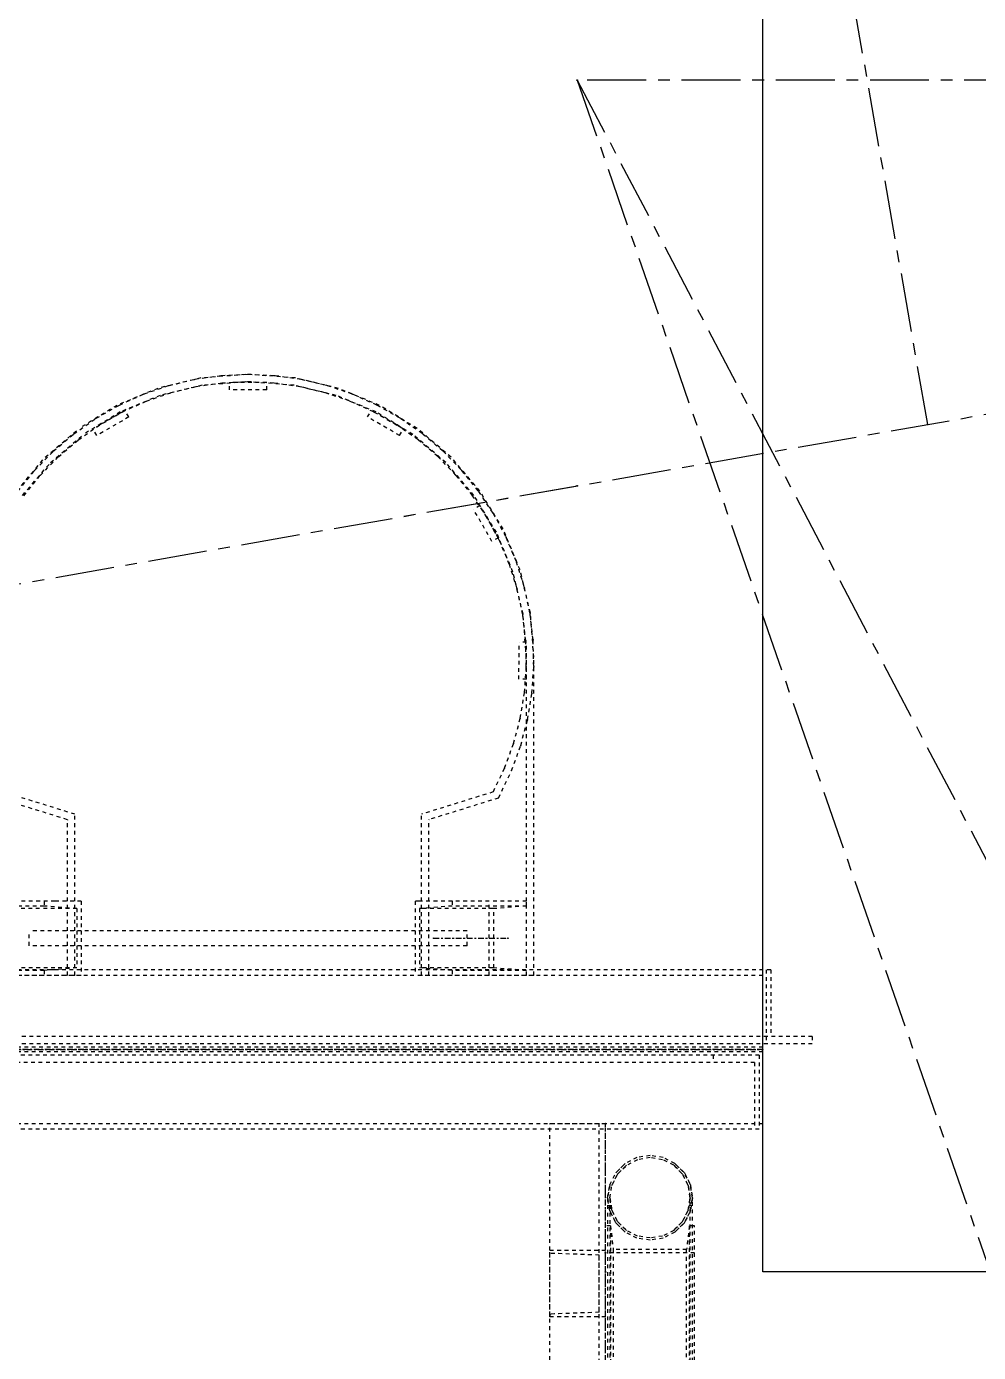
# Model space of a CAD drawing. Header units: millimetres. Extents: x 5143 to 30813, y 232 to 21408.
# Drawn here: x 11765.8 to 11894.1, y 19859.4 to 20038.2 of the extents above; entities that cross this region are included whole.
import ezdxf

# ---------------------------------------------------------------- set-up
doc = ezdxf.new("R2010")
doc.units = ezdxf.units.MM
doc.header["$LTSCALE"] = 0.25
for name, pattern in [('CENTER', [50.8, 31.75, -6.35, 6.35, -6.35]), ('XKITLINE00', [0]), ('XKITLINE02', [4, 2, -2]), ('XKITLINE03', [6, 3, -1, 1, -1])]:
    doc.linetypes.add(name, pattern=pattern)

msp = doc.modelspace()

# ---------------------------------------------------------------- linework, layer by layer
at = {"color": 8, "linetype": 'CENTER'}
for p, q in [((11887.25, 19984.55), (11708.48, 21003.4)), ((11887.25, 19984.55), (11729.82, 20881.76)), ((11840, 20030.97), (12370, 19020.27)), ((11840, 20030.97), (12015, 19525.62)), ((12370, 20030.97), (11840, 20030.97)), ((11469.5, 19911.27), (12015, 20006.95)), ((11469.5, 19911.27), (12015, 20006.95)), ((11469.5, 19911.27), (11840, 19976.26))]:
    msp.add_line(p, q, dxfattribs=at)
at = {"color": 4, "linetype": 'XKITLINE00'}
for p, q in [((11865, 19870.28), (11865, 20204.82)), ((11945, 19870.28), (11865, 19870.28))]:
    msp.add_line(p, q, dxfattribs=at)
at = {"color": 3, "linetype": 'XKITLINE02'}
for p, q in [((11789.29, 19990.81), (11783.48, 19989.41)), ((11788.38, 19990.58), (11784.96, 19989.76)), ((11788.38, 19990.58), (11784.96, 19989.76)), ((11788.38, 19990.58), (11784.96, 19989.76)), ((11788.47, 19990.6), (11788.38, 19990.58)), ((11788.47, 19990.6), (11788.38, 19990.58)), ((11788.47, 19990.6), (11788.38, 19990.58)), ((11788.47, 19990.6), (11788.38, 19990.58)), ((11788.47, 19990.6), (11788.38, 19990.58)), ((11788.47, 19990.6), (11788.38, 19990.58)), ((11791.95, 19991.09), (11788.47, 19990.6)), ((11791.95, 19991.09), (11788.47, 19990.6)), ((11791.95, 19991.09), (11788.47, 19990.6)), ((11792.09, 19990.1), (11788.66, 19989.62)), ((11792.09, 19990.1), (11788.66, 19989.62)), ((11792.09, 19990.1), (11788.66, 19989.62)), ((11795.25, 19991.27), (11789.29, 19990.81)), ((11795.25, 19990.27), (11789.45, 19989.82)), ((11792.05, 19991.11), (11791.95, 19991.09)), ((11792.05, 19991.11), (11791.95, 19991.09)), ((11792.05, 19991.11), (11791.95, 19991.09)), ((11792.05, 19991.11), (11791.95, 19991.09)), ((11792.05, 19991.11), (11791.95, 19991.09)), ((11792.05, 19991.11), (11791.95, 19991.09)), ((11795.56, 19991.27), (11792.05, 19991.11)), ((11795.56, 19991.27), (11792.05, 19991.11)), ((11795.56, 19991.27), (11792.05, 19991.11)), ((11792.14, 19990.11), (11792.09, 19990.1)), ((11792.14, 19990.11), (11792.09, 19990.1)), ((11792.14, 19990.11), (11792.09, 19990.1)), ((11792.14, 19990.11), (11792.09, 19990.1)), ((11792.14, 19990.11), (11792.09, 19990.1)), ((11792.14, 19990.11), (11792.09, 19990.1)), ((11795.6, 19990.27), (11792.14, 19990.11)), ((11795.6, 19990.27), (11792.14, 19990.11)), ((11795.6, 19990.27), (11792.14, 19990.11)), ((11793.15, 19989.19), (11793.15, 19990.19)), ((11798.15, 19990.19), (11793.15, 19990.19)), ((11796.05, 19991.27), (11795.25, 19991.27)), ((11796.05, 19990.27), (11795.25, 19990.27)), ((11795.65, 19991.28), (11795.56, 19991.27)), ((11795.65, 19991.28), (11795.56, 19991.27)), ((11795.65, 19991.28), (11795.56, 19991.27)), ((11795.65, 19991.28), (11795.56, 19991.27)), ((11795.65, 19991.28), (11795.56, 19991.27)), ((11795.65, 19991.28), (11795.56, 19991.27)), ((11795.65, 19990.27), (11795.6, 19990.27)), ((11795.65, 19990.27), (11795.6, 19990.27)), ((11795.65, 19990.27), (11795.6, 19990.27)), ((11795.65, 19990.27), (11795.6, 19990.27)), ((11795.65, 19990.27), (11795.6, 19990.27)), ((11795.65, 19990.27), (11795.6, 19990.27)), ((11799.17, 19991.11), (11795.65, 19991.28)), ((11799.17, 19991.11), (11795.65, 19991.28)), ((11799.17, 19991.11), (11795.65, 19991.28)), ((11799.12, 19990.11), (11795.65, 19990.27)), ((11799.12, 19990.11), (11795.65, 19990.27)), ((11799.12, 19990.11), (11795.65, 19990.27)), ((11802.02, 19990.81), (11796.05, 19991.27)), ((11801.86, 19989.82), (11796.05, 19990.27)), ((11798.15, 19989.19), (11798.15, 19990.19)), ((11799.17, 19990.11), (11799.12, 19990.11)), ((11799.17, 19990.11), (11799.12, 19990.11)), ((11799.17, 19990.11), (11799.12, 19990.11)), ((11799.17, 19990.11), (11799.12, 19990.11)), ((11799.17, 19990.11), (11799.12, 19990.11)), ((11799.17, 19990.11), (11799.12, 19990.11)), ((11799.26, 19991.11), (11799.17, 19991.11)), ((11799.26, 19991.11), (11799.17, 19991.11)), ((11799.26, 19991.11), (11799.17, 19991.11)), ((11799.26, 19991.11), (11799.17, 19991.11)), ((11799.26, 19991.11), (11799.17, 19991.11)), ((11799.26, 19991.11), (11799.17, 19991.11)), ((11802.6, 19989.62), (11799.17, 19990.11)), ((11802.6, 19989.62), (11799.17, 19990.11)), ((11802.6, 19989.62), (11799.17, 19990.11)), ((11802.74, 19990.61), (11799.26, 19991.11)), ((11802.74, 19990.61), (11799.26, 19991.11)), ((11802.74, 19990.61), (11799.26, 19991.11)), ((11807.83, 19989.41), (11802.02, 19990.81)), ((11802.84, 19990.6), (11802.74, 19990.61)), ((11802.84, 19990.6), (11802.74, 19990.61)), ((11802.84, 19990.6), (11802.74, 19990.61)), ((11802.84, 19990.6), (11802.74, 19990.61)), ((11802.84, 19990.6), (11802.74, 19990.61)), ((11802.84, 19990.6), (11802.74, 19990.61)), ((11806.26, 19989.78), (11802.84, 19990.6)), ((11806.26, 19989.78), (11802.84, 19990.6)), ((11806.26, 19989.78), (11802.84, 19990.6)), ((11783.48, 19989.41), (11777.96, 19987.12)), ((11781.45, 19988.56), (11778.25, 19987.11)), ((11781.45, 19988.56), (11778.25, 19987.11)), ((11781.45, 19988.56), (11778.25, 19987.11)), ((11783.79, 19988.46), (11778.41, 19986.23)), ((11781.54, 19988.6), (11781.45, 19988.56)), ((11781.54, 19988.6), (11781.45, 19988.56)), ((11781.54, 19988.6), (11781.45, 19988.56)), ((11781.54, 19988.6), (11781.45, 19988.56)), ((11781.54, 19988.6), (11781.45, 19988.56)), ((11781.54, 19988.6), (11781.45, 19988.56)), ((11784.87, 19989.73), (11781.54, 19988.6)), ((11784.87, 19989.73), (11781.54, 19988.6)), ((11784.87, 19989.73), (11781.54, 19988.6)), ((11785.19, 19988.78), (11781.91, 19987.66)), ((11785.19, 19988.78), (11781.91, 19987.66)), ((11785.19, 19988.78), (11781.91, 19987.66)), ((11789.45, 19989.82), (11783.79, 19988.46)), ((11784.96, 19989.76), (11784.87, 19989.73)), ((11784.96, 19989.76), (11784.87, 19989.73)), ((11784.96, 19989.76), (11784.87, 19989.73)), ((11784.96, 19989.76), (11784.87, 19989.73)), ((11784.96, 19989.76), (11784.87, 19989.73)), ((11784.96, 19989.76), (11784.87, 19989.73)), ((11785.24, 19988.8), (11785.19, 19988.78)), ((11785.24, 19988.8), (11785.19, 19988.78)), ((11785.24, 19988.8), (11785.19, 19988.78)), ((11785.24, 19988.8), (11785.19, 19988.78)), ((11785.24, 19988.8), (11785.19, 19988.78)), ((11785.24, 19988.8), (11785.19, 19988.78)), ((11788.61, 19989.6), (11785.24, 19988.8)), ((11788.61, 19989.6), (11785.24, 19988.8)), ((11788.61, 19989.6), (11785.24, 19988.8)), ((11788.66, 19989.62), (11788.61, 19989.6)), ((11788.66, 19989.62), (11788.61, 19989.6)), ((11788.66, 19989.62), (11788.61, 19989.6)), ((11788.66, 19989.62), (11788.61, 19989.6)), ((11788.66, 19989.62), (11788.61, 19989.6)), ((11788.66, 19989.62), (11788.61, 19989.6)), ((11798.15, 19989.19), (11793.15, 19989.19)), ((11807.52, 19988.46), (11801.86, 19989.82)), ((11802.65, 19989.62), (11802.6, 19989.62)), ((11802.65, 19989.62), (11802.6, 19989.62)), ((11802.65, 19989.62), (11802.6, 19989.62)), ((11802.65, 19989.62), (11802.6, 19989.62)), ((11802.65, 19989.62), (11802.6, 19989.62)), ((11802.65, 19989.62), (11802.6, 19989.62)), ((11806.02, 19988.81), (11802.65, 19989.62)), ((11806.02, 19988.81), (11802.65, 19989.62)), ((11806.02, 19988.81), (11802.65, 19989.62)), ((11806.07, 19988.8), (11806.02, 19988.81)), ((11806.07, 19988.8), (11806.02, 19988.81)), ((11806.07, 19988.8), (11806.02, 19988.81)), ((11806.07, 19988.8), (11806.02, 19988.81)), ((11806.07, 19988.8), (11806.02, 19988.81)), ((11806.07, 19988.8), (11806.02, 19988.81)), ((11809.36, 19987.68), (11806.07, 19988.8)), ((11809.36, 19987.68), (11806.07, 19988.8)), ((11809.36, 19987.68), (11806.07, 19988.8)), ((11806.35, 19989.76), (11806.26, 19989.78)), ((11806.35, 19989.76), (11806.26, 19989.78)), ((11806.35, 19989.76), (11806.26, 19989.78)), ((11806.35, 19989.76), (11806.26, 19989.78)), ((11806.35, 19989.76), (11806.26, 19989.78)), ((11806.35, 19989.76), (11806.26, 19989.78)), ((11809.68, 19988.63), (11806.35, 19989.76)), ((11809.68, 19988.63), (11806.35, 19989.76)), ((11809.68, 19988.63), (11806.35, 19989.76)), ((11812.9, 19986.23), (11807.52, 19988.46)), ((11813.35, 19987.12), (11807.83, 19989.41)), ((11809.77, 19988.6), (11809.68, 19988.63)), ((11809.77, 19988.6), (11809.68, 19988.63)), ((11809.77, 19988.6), (11809.68, 19988.63)), ((11809.77, 19988.6), (11809.68, 19988.63)), ((11809.77, 19988.6), (11809.68, 19988.63)), ((11809.77, 19988.6), (11809.68, 19988.63)), ((11812.98, 19987.15), (11809.77, 19988.6)), ((11812.98, 19987.15), (11809.77, 19988.6)), ((11812.98, 19987.15), (11809.77, 19988.6)), ((11777.96, 19987.12), (11772.86, 19984)), ((11779.07, 19986.42), (11774.74, 19983.91)), ((11778.16, 19987.07), (11775.1, 19985.33)), ((11778.16, 19987.07), (11775.1, 19985.33)), ((11778.16, 19987.07), (11775.1, 19985.33)), ((11778.25, 19987.11), (11778.16, 19987.07)), ((11778.25, 19987.11), (11778.16, 19987.07)), ((11778.25, 19987.11), (11778.16, 19987.07)), ((11778.25, 19987.11), (11778.16, 19987.07)), ((11778.25, 19987.11), (11778.16, 19987.07)), ((11778.25, 19987.11), (11778.16, 19987.07)), ((11781.86, 19987.64), (11778.7, 19986.22)), ((11781.86, 19987.64), (11778.7, 19986.22)), ((11781.86, 19987.64), (11778.7, 19986.22)), ((11779.57, 19985.55), (11779.07, 19986.42)), ((11781.91, 19987.66), (11781.86, 19987.64)), ((11781.91, 19987.66), (11781.86, 19987.64)), ((11781.91, 19987.66), (11781.86, 19987.64)), ((11781.91, 19987.66), (11781.86, 19987.64)), ((11781.91, 19987.66), (11781.86, 19987.64)), ((11781.91, 19987.66), (11781.86, 19987.64)), ((11809.4, 19987.66), (11809.36, 19987.68)), ((11809.4, 19987.66), (11809.36, 19987.68)), ((11809.4, 19987.66), (11809.36, 19987.68)), ((11809.4, 19987.66), (11809.36, 19987.68)), ((11809.4, 19987.66), (11809.36, 19987.68)), ((11809.4, 19987.66), (11809.36, 19987.68)), ((11812.57, 19986.24), (11809.4, 19987.66)), ((11812.57, 19986.24), (11809.4, 19987.66)), ((11812.57, 19986.24), (11809.4, 19987.66)), ((11811.74, 19985.55), (11812.24, 19986.42)), ((11816.57, 19983.91), (11812.24, 19986.42)), ((11813.06, 19987.11), (11812.98, 19987.15)), ((11813.06, 19987.11), (11812.98, 19987.15)), ((11813.06, 19987.11), (11812.98, 19987.15)), ((11813.06, 19987.11), (11812.98, 19987.15)), ((11813.06, 19987.11), (11812.98, 19987.15)), ((11813.06, 19987.11), (11812.98, 19987.15)), ((11816.12, 19985.38), (11813.06, 19987.11)), ((11816.12, 19985.38), (11813.06, 19987.11)), ((11816.12, 19985.38), (11813.06, 19987.11)), ((11818.45, 19984), (11813.35, 19987.12)), ((11772.14, 19983.26), (11775.03, 19985.28)), ((11772.14, 19983.26), (11775.03, 19985.28)), ((11772.14, 19983.26), (11775.03, 19985.28)), ((11778.41, 19986.23), (11773.45, 19983.19)), ((11775.1, 19985.33), (11775.03, 19985.28)), ((11775.1, 19985.33), (11775.03, 19985.28)), ((11775.1, 19985.33), (11775.03, 19985.28)), ((11775.1, 19985.33), (11775.03, 19985.28)), ((11775.1, 19985.33), (11775.03, 19985.28)), ((11775.1, 19985.33), (11775.03, 19985.28)), ((11779.57, 19985.55), (11775.24, 19983.05)), ((11778.65, 19986.2), (11775.64, 19984.49)), ((11778.65, 19986.2), (11775.64, 19984.49)), ((11778.65, 19986.2), (11775.64, 19984.49)), ((11778.7, 19986.22), (11778.65, 19986.2)), ((11778.7, 19986.22), (11778.65, 19986.2)), ((11778.7, 19986.22), (11778.65, 19986.2)), ((11778.7, 19986.22), (11778.65, 19986.2)), ((11778.7, 19986.22), (11778.65, 19986.2)), ((11778.7, 19986.22), (11778.65, 19986.2)), ((11816.07, 19983.05), (11811.74, 19985.55)), ((11812.61, 19986.22), (11812.57, 19986.24)), ((11812.61, 19986.22), (11812.57, 19986.24)), ((11812.61, 19986.22), (11812.57, 19986.24)), ((11812.61, 19986.22), (11812.57, 19986.24)), ((11812.61, 19986.22), (11812.57, 19986.24)), ((11812.61, 19986.22), (11812.57, 19986.24)), ((11815.63, 19984.51), (11812.61, 19986.22)), ((11815.63, 19984.51), (11812.61, 19986.22)), ((11815.63, 19984.51), (11812.61, 19986.22)), ((11817.86, 19983.19), (11812.9, 19986.23)), ((11816.21, 19985.33), (11816.12, 19985.38)), ((11816.21, 19985.33), (11816.12, 19985.38)), ((11816.21, 19985.33), (11816.12, 19985.38)), ((11816.21, 19985.33), (11816.12, 19985.38)), ((11816.21, 19985.33), (11816.12, 19985.38)), ((11816.21, 19985.33), (11816.12, 19985.38)), ((11819.09, 19983.32), (11816.21, 19985.33)), ((11819.09, 19983.32), (11816.21, 19985.33)), ((11819.09, 19983.32), (11816.21, 19985.33)), ((11768.31, 19980.12), (11772.86, 19984)), ((11769.02, 19979.41), (11773.45, 19983.19)), ((11769.39, 19980.93), (11772.07, 19983.2)), ((11769.39, 19980.93), (11772.07, 19983.2)), ((11769.39, 19980.93), (11772.07, 19983.2)), ((11772.14, 19983.26), (11772.07, 19983.2)), ((11772.14, 19983.26), (11772.07, 19983.2)), ((11772.14, 19983.26), (11772.07, 19983.2)), ((11772.14, 19983.26), (11772.07, 19983.2)), ((11772.14, 19983.26), (11772.07, 19983.2)), ((11772.14, 19983.26), (11772.07, 19983.2)), ((11772.76, 19982.47), (11775.6, 19984.46)), ((11772.76, 19982.47), (11775.6, 19984.46)), ((11772.76, 19982.47), (11775.6, 19984.46)), ((11775.24, 19983.05), (11774.74, 19983.91)), ((11775.64, 19984.49), (11775.6, 19984.46)), ((11775.64, 19984.49), (11775.6, 19984.46)), ((11775.64, 19984.49), (11775.6, 19984.46)), ((11775.64, 19984.49), (11775.6, 19984.46)), ((11775.64, 19984.49), (11775.6, 19984.46)), ((11775.64, 19984.49), (11775.6, 19984.46)), ((11815.67, 19984.49), (11815.63, 19984.51)), ((11815.67, 19984.49), (11815.63, 19984.51)), ((11815.67, 19984.49), (11815.63, 19984.51)), ((11815.67, 19984.49), (11815.63, 19984.51)), ((11815.67, 19984.49), (11815.63, 19984.51)), ((11815.67, 19984.49), (11815.63, 19984.51)), ((11818.51, 19982.5), (11815.67, 19984.49)), ((11818.51, 19982.5), (11815.67, 19984.49)), ((11818.51, 19982.5), (11815.67, 19984.49)), ((11816.07, 19983.05), (11816.57, 19983.91)), ((11822.29, 19979.41), (11817.86, 19983.19)), ((11823, 19980.12), (11818.45, 19984)), ((11819.17, 19983.26), (11819.09, 19983.32)), ((11819.17, 19983.26), (11819.09, 19983.32)), ((11819.17, 19983.26), (11819.09, 19983.32)), ((11819.17, 19983.26), (11819.09, 19983.32)), ((11819.17, 19983.26), (11819.09, 19983.32)), ((11819.17, 19983.26), (11819.09, 19983.32)), ((11821.85, 19980.99), (11819.17, 19983.26)), ((11821.85, 19980.99), (11819.17, 19983.26)), ((11821.85, 19980.99), (11819.17, 19983.26)), ((11770.07, 19980.19), (11772.72, 19982.44)), ((11770.07, 19980.19), (11772.72, 19982.44)), ((11770.07, 19980.19), (11772.72, 19982.44)), ((11772.76, 19982.47), (11772.72, 19982.44)), ((11772.76, 19982.47), (11772.72, 19982.44)), ((11772.76, 19982.47), (11772.72, 19982.44)), ((11772.76, 19982.47), (11772.72, 19982.44)), ((11772.76, 19982.47), (11772.72, 19982.44)), ((11772.76, 19982.47), (11772.72, 19982.44)), ((11818.55, 19982.47), (11818.51, 19982.5)), ((11818.55, 19982.47), (11818.51, 19982.5)), ((11818.55, 19982.47), (11818.51, 19982.5)), ((11818.55, 19982.47), (11818.51, 19982.5)), ((11818.55, 19982.47), (11818.51, 19982.5)), ((11818.55, 19982.47), (11818.51, 19982.5)), ((11821.2, 19980.23), (11818.55, 19982.47)), ((11821.2, 19980.23), (11818.55, 19982.47)), ((11821.2, 19980.23), (11818.55, 19982.47)), ((11764.43, 19975.57), (11768.31, 19980.12)), ((11765.24, 19974.98), (11769.02, 19979.41)), ((11766.87, 19978.34), (11769.32, 19980.86)), ((11766.87, 19978.34), (11769.32, 19980.86)), ((11766.87, 19978.34), (11769.32, 19980.86)), ((11767.62, 19977.68), (11770.04, 19980.16)), ((11767.62, 19977.68), (11770.04, 19980.16)), ((11767.62, 19977.68), (11770.04, 19980.16)), ((11769.39, 19980.93), (11769.32, 19980.86)), ((11769.39, 19980.93), (11769.32, 19980.86)), ((11769.39, 19980.93), (11769.32, 19980.86)), ((11769.39, 19980.93), (11769.32, 19980.86)), ((11769.39, 19980.93), (11769.32, 19980.86)), ((11769.39, 19980.93), (11769.32, 19980.86)), ((11770.07, 19980.19), (11770.04, 19980.16)), ((11770.07, 19980.19), (11770.04, 19980.16)), ((11770.07, 19980.19), (11770.04, 19980.16)), ((11770.07, 19980.19), (11770.04, 19980.16)), ((11770.07, 19980.19), (11770.04, 19980.16)), ((11770.07, 19980.19), (11770.04, 19980.16)), ((11821.24, 19980.19), (11821.2, 19980.23)), ((11821.24, 19980.19), (11821.2, 19980.23)), ((11821.24, 19980.19), (11821.2, 19980.23)), ((11821.24, 19980.19), (11821.2, 19980.23)), ((11821.24, 19980.19), (11821.2, 19980.23)), ((11821.24, 19980.19), (11821.2, 19980.23)), ((11823.66, 19977.71), (11821.24, 19980.19)), ((11823.66, 19977.71), (11821.24, 19980.19)), ((11823.66, 19977.71), (11821.24, 19980.19)), ((11821.92, 19980.93), (11821.85, 19980.99)), ((11821.92, 19980.93), (11821.85, 19980.99)), ((11821.92, 19980.93), (11821.85, 19980.99)), ((11821.92, 19980.93), (11821.85, 19980.99)), ((11821.92, 19980.93), (11821.85, 19980.99)), ((11821.92, 19980.93), (11821.85, 19980.99)), ((11824.37, 19978.41), (11821.92, 19980.93)), ((11824.37, 19978.41), (11821.92, 19980.93)), ((11824.37, 19978.41), (11821.92, 19980.93)), ((11826.07, 19974.98), (11822.29, 19979.41)), ((11826.88, 19975.57), (11823, 19980.12)), ((11764.6, 19975.53), (11766.81, 19978.27)), ((11764.6, 19975.53), (11766.81, 19978.27)), ((11764.6, 19975.53), (11766.81, 19978.27)), ((11765.41, 19974.94), (11767.59, 19977.64)), ((11765.41, 19974.94), (11767.59, 19977.64)), ((11765.41, 19974.94), (11767.59, 19977.64)), ((11766.87, 19978.34), (11766.81, 19978.27)), ((11766.87, 19978.34), (11766.81, 19978.27)), ((11766.87, 19978.34), (11766.81, 19978.27)), ((11766.87, 19978.34), (11766.81, 19978.27)), ((11766.87, 19978.34), (11766.81, 19978.27)), ((11766.87, 19978.34), (11766.81, 19978.27)), ((11767.62, 19977.68), (11767.59, 19977.64)), ((11767.62, 19977.68), (11767.59, 19977.64)), ((11767.62, 19977.68), (11767.59, 19977.64)), ((11767.62, 19977.68), (11767.59, 19977.64)), ((11767.62, 19977.68), (11767.59, 19977.64)), ((11767.62, 19977.68), (11767.59, 19977.64)), ((11823.66, 19977.71), (11823.69, 19977.68)), ((11823.66, 19977.71), (11823.69, 19977.68)), ((11823.66, 19977.71), (11823.69, 19977.68)), ((11823.66, 19977.71), (11823.69, 19977.68)), ((11823.66, 19977.71), (11823.69, 19977.68)), ((11823.66, 19977.71), (11823.69, 19977.68)), ((11825.87, 19974.98), (11823.69, 19977.68)), ((11825.87, 19974.98), (11823.69, 19977.68)), ((11825.87, 19974.98), (11823.69, 19977.68)), ((11824.37, 19978.41), (11824.44, 19978.34)), ((11824.37, 19978.41), (11824.44, 19978.34)), ((11824.37, 19978.41), (11824.44, 19978.34)), ((11824.37, 19978.41), (11824.44, 19978.34)), ((11824.37, 19978.41), (11824.44, 19978.34)), ((11824.37, 19978.41), (11824.44, 19978.34)), ((11826.65, 19975.61), (11824.44, 19978.34)), ((11826.65, 19975.61), (11824.44, 19978.34)), ((11826.65, 19975.61), (11824.44, 19978.34)), ((11825.87, 19974.98), (11825.9, 19974.94)), ((11825.87, 19974.98), (11825.9, 19974.94)), ((11825.87, 19974.98), (11825.9, 19974.94)), ((11825.87, 19974.98), (11825.9, 19974.94)), ((11825.87, 19974.98), (11825.9, 19974.94)), ((11825.87, 19974.98), (11825.9, 19974.94)), ((11827.82, 19972.05), (11825.9, 19974.94)), ((11827.82, 19972.05), (11825.9, 19974.94)), ((11827.82, 19972.05), (11825.9, 19974.94)), ((11829.11, 19970.02), (11826.07, 19974.98)), ((11826.65, 19975.61), (11826.71, 19975.53)), ((11826.65, 19975.61), (11826.71, 19975.53)), ((11826.65, 19975.61), (11826.71, 19975.53)), ((11826.65, 19975.61), (11826.71, 19975.53)), ((11826.65, 19975.61), (11826.71, 19975.53)), ((11826.65, 19975.61), (11826.71, 19975.53)), ((11828.65, 19972.6), (11826.71, 19975.53)), ((11828.65, 19972.6), (11826.71, 19975.53)), ((11828.65, 19972.6), (11826.71, 19975.53)), ((11830, 19970.47), (11826.88, 19975.57)), ((11826.89, 19973.61), (11826.02, 19973.11)), ((11828.51, 19968.78), (11826.02, 19973.11)), ((11829.38, 19969.27), (11826.89, 19973.61)), ((11828.65, 19972.6), (11828.71, 19972.52)), ((11828.65, 19972.6), (11828.71, 19972.52)), ((11828.65, 19972.6), (11828.71, 19972.52)), ((11828.65, 19972.6), (11828.71, 19972.52)), ((11828.65, 19972.6), (11828.71, 19972.52)), ((11828.65, 19972.6), (11828.71, 19972.52)), ((11830.37, 19969.42), (11828.71, 19972.52)), ((11830.37, 19969.42), (11828.71, 19972.52)), ((11830.37, 19969.42), (11828.71, 19972.52)), ((11827.82, 19972.05), (11827.85, 19972.01)), ((11827.82, 19972.05), (11827.85, 19972.01)), ((11827.82, 19972.05), (11827.85, 19972.01)), ((11827.82, 19972.05), (11827.85, 19972.01)), ((11827.82, 19972.05), (11827.85, 19972.01)), ((11827.82, 19972.05), (11827.85, 19972.01)), ((11829.48, 19968.95), (11827.85, 19972.01)), ((11829.48, 19968.95), (11827.85, 19972.01)), ((11829.48, 19968.95), (11827.85, 19972.01)), ((11832.29, 19964.95), (11830, 19970.47)), ((11829.38, 19969.27), (11828.51, 19968.78)), ((11831.34, 19964.64), (11829.11, 19970.02)), ((11829.48, 19968.95), (11829.51, 19968.91)), ((11829.48, 19968.95), (11829.51, 19968.91)), ((11829.48, 19968.95), (11829.51, 19968.91)), ((11829.48, 19968.95), (11829.51, 19968.91)), ((11829.48, 19968.95), (11829.51, 19968.91)), ((11829.48, 19968.95), (11829.51, 19968.91)), ((11830.85, 19965.71), (11829.51, 19968.91)), ((11830.85, 19965.71), (11829.51, 19968.91)), ((11830.85, 19965.71), (11829.51, 19968.91)), ((11830.37, 19969.42), (11830.41, 19969.34)), ((11830.37, 19969.42), (11830.41, 19969.34)), ((11830.37, 19969.42), (11830.41, 19969.34)), ((11830.37, 19969.42), (11830.41, 19969.34)), ((11830.37, 19969.42), (11830.41, 19969.34)), ((11830.37, 19969.42), (11830.41, 19969.34)), ((11831.77, 19966.1), (11830.41, 19969.34)), ((11831.77, 19966.1), (11830.41, 19969.34)), ((11831.77, 19966.1), (11830.41, 19969.34)), ((11830.85, 19965.71), (11830.87, 19965.66)), ((11830.85, 19965.71), (11830.87, 19965.66)), ((11830.85, 19965.71), (11830.87, 19965.66)), ((11830.85, 19965.71), (11830.87, 19965.66)), ((11830.85, 19965.71), (11830.87, 19965.66)), ((11830.85, 19965.71), (11830.87, 19965.66)), ((11831.91, 19962.36), (11830.87, 19965.66)), ((11831.91, 19962.36), (11830.87, 19965.66)), ((11831.91, 19962.36), (11830.87, 19965.66)), ((11831.77, 19966.1), (11831.81, 19966.01)), ((11831.77, 19966.1), (11831.81, 19966.01)), ((11831.77, 19966.1), (11831.81, 19966.01)), ((11831.77, 19966.1), (11831.81, 19966.01)), ((11831.77, 19966.1), (11831.81, 19966.01)), ((11831.77, 19966.1), (11831.81, 19966.01)), ((11832.86, 19962.65), (11831.81, 19966.01)), ((11832.86, 19962.65), (11831.81, 19966.01)), ((11832.86, 19962.65), (11831.81, 19966.01)), ((11833.69, 19959.13), (11832.29, 19964.95)), ((11832.7, 19958.98), (11831.34, 19964.64)), ((11831.91, 19962.36), (11831.92, 19962.31)), ((11831.91, 19962.36), (11831.92, 19962.31)), ((11831.91, 19962.36), (11831.92, 19962.31)), ((11831.91, 19962.36), (11831.92, 19962.31)), ((11831.91, 19962.36), (11831.92, 19962.31)), ((11831.91, 19962.36), (11831.92, 19962.31)), ((11832.65, 19958.92), (11831.92, 19962.31)), ((11832.65, 19958.92), (11831.92, 19962.31)), ((11832.65, 19958.92), (11831.92, 19962.31)), ((11832.86, 19962.65), (11832.89, 19962.56)), ((11832.86, 19962.65), (11832.89, 19962.56)), ((11832.86, 19962.65), (11832.89, 19962.56)), ((11832.86, 19962.65), (11832.89, 19962.56)), ((11832.86, 19962.65), (11832.89, 19962.56)), ((11832.86, 19962.65), (11832.89, 19962.56)), ((11833.62, 19959.13), (11832.89, 19962.56)), ((11833.62, 19959.13), (11832.89, 19962.56)), ((11833.62, 19959.13), (11832.89, 19962.56)), ((11832.65, 19958.92), (11832.66, 19958.87)), ((11832.65, 19958.92), (11832.66, 19958.87)), ((11832.65, 19958.92), (11832.66, 19958.87)), ((11832.65, 19958.92), (11832.66, 19958.87)), ((11832.65, 19958.92), (11832.66, 19958.87)), ((11832.65, 19958.92), (11832.66, 19958.87)), ((11833.06, 19955.42), (11832.66, 19958.87)), ((11833.06, 19955.42), (11832.66, 19958.87)), ((11833.06, 19955.42), (11832.66, 19958.87)), ((11833.15, 19953.17), (11832.7, 19958.98)), ((11833.62, 19959.13), (11833.64, 19959.03)), ((11833.62, 19959.13), (11833.64, 19959.03)), ((11833.62, 19959.13), (11833.64, 19959.03)), ((11833.62, 19959.13), (11833.64, 19959.03)), ((11833.62, 19959.13), (11833.64, 19959.03)), ((11833.62, 19959.13), (11833.64, 19959.03)), ((11834.05, 19955.54), (11833.64, 19959.03)), ((11834.05, 19955.54), (11833.64, 19959.03)), ((11834.05, 19955.54), (11833.64, 19959.03)), ((11834.15, 19953.17), (11833.69, 19959.13)), ((11832.15, 19950.19), (11832.16, 19955.19)), ((11833.16, 19955.19), (11832.16, 19955.19)), ((11833.06, 19955.42), (11833.06, 19955.37)), ((11833.06, 19955.42), (11833.06, 19955.37)), ((11833.06, 19955.42), (11833.06, 19955.37)), ((11833.06, 19955.42), (11833.06, 19955.37)), ((11833.06, 19955.42), (11833.06, 19955.37)), ((11833.06, 19955.42), (11833.06, 19955.37)), ((11833.14, 19951.91), (11833.06, 19955.37)), ((11833.14, 19951.91), (11833.06, 19955.37)), ((11833.14, 19951.91), (11833.06, 19955.37)), ((11833.15, 19950.19), (11833.16, 19955.19)), ((11834.05, 19955.54), (11834.06, 19955.44)), ((11834.05, 19955.54), (11834.06, 19955.44)), ((11834.05, 19955.54), (11834.06, 19955.44)), ((11834.05, 19955.54), (11834.06, 19955.44)), ((11834.05, 19955.54), (11834.06, 19955.44)), ((11834.05, 19955.54), (11834.06, 19955.44)), ((11834.14, 19951.93), (11834.06, 19955.44)), ((11834.14, 19951.93), (11834.06, 19955.44)), ((11834.14, 19951.93), (11834.06, 19955.44)), ((11833.15, 19910.27), (11833.15, 19953.17)), ((11834.15, 19910.27), (11834.15, 19953.17)), ((11832.9, 19948.4), (11833.14, 19951.86)), ((11832.9, 19948.4), (11833.14, 19951.86)), ((11832.9, 19948.4), (11833.14, 19951.86)), ((11833.14, 19951.91), (11833.14, 19951.86)), ((11833.14, 19951.91), (11833.14, 19951.86)), ((11833.14, 19951.91), (11833.14, 19951.86)), ((11833.14, 19951.91), (11833.14, 19951.86)), ((11833.14, 19951.91), (11833.14, 19951.86)), ((11833.14, 19951.91), (11833.14, 19951.86)), ((11833.89, 19948.33), (11834.14, 19951.83)), ((11833.89, 19948.33), (11834.14, 19951.83)), ((11833.89, 19948.33), (11834.14, 19951.83)), ((11834.14, 19951.93), (11834.14, 19951.83)), ((11834.14, 19951.93), (11834.14, 19951.83)), ((11834.14, 19951.93), (11834.14, 19951.83)), ((11834.14, 19951.93), (11834.14, 19951.83)), ((11834.14, 19951.93), (11834.14, 19951.83)), ((11834.14, 19951.93), (11834.14, 19951.83)), ((11833.15, 19950.19), (11832.15, 19950.19)), ((11832.32, 19944.93), (11832.89, 19948.35)), ((11832.32, 19944.93), (11832.89, 19948.35)), ((11832.32, 19944.93), (11832.89, 19948.35)), ((11832.9, 19948.4), (11832.89, 19948.35)), ((11832.9, 19948.4), (11832.89, 19948.35)), ((11832.9, 19948.4), (11832.89, 19948.35)), ((11832.9, 19948.4), (11832.89, 19948.35)), ((11832.9, 19948.4), (11832.89, 19948.35)), ((11832.9, 19948.4), (11832.89, 19948.35)), ((11833.31, 19944.76), (11833.89, 19948.23)), ((11833.31, 19944.76), (11833.89, 19948.23)), ((11833.31, 19944.76), (11833.89, 19948.23)), ((11833.89, 19948.33), (11833.89, 19948.23)), ((11833.89, 19948.33), (11833.89, 19948.23)), ((11833.89, 19948.33), (11833.89, 19948.23)), ((11833.89, 19948.33), (11833.89, 19948.23)), ((11833.89, 19948.33), (11833.89, 19948.23)), ((11833.89, 19948.33), (11833.89, 19948.23)), ((11831.43, 19941.53), (11832.31, 19944.88)), ((11831.43, 19941.53), (11832.31, 19944.88)), ((11831.43, 19941.53), (11832.31, 19944.88)), ((11832.32, 19944.93), (11832.31, 19944.88)), ((11832.32, 19944.93), (11832.31, 19944.88)), ((11832.32, 19944.93), (11832.31, 19944.88)), ((11832.32, 19944.93), (11832.31, 19944.88)), ((11832.32, 19944.93), (11832.31, 19944.88)), ((11832.32, 19944.93), (11832.31, 19944.88)), ((11832.39, 19941.27), (11833.29, 19944.67)), ((11832.39, 19941.27), (11833.29, 19944.67)), ((11832.39, 19941.27), (11833.29, 19944.67)), ((11833.31, 19944.76), (11833.29, 19944.67)), ((11833.31, 19944.76), (11833.29, 19944.67)), ((11833.31, 19944.76), (11833.29, 19944.67)), ((11833.31, 19944.76), (11833.29, 19944.67)), ((11833.31, 19944.76), (11833.29, 19944.67)), ((11833.31, 19944.76), (11833.29, 19944.67)), ((11830.21, 19938.22), (11831.41, 19941.48)), ((11830.21, 19938.22), (11831.41, 19941.48)), ((11830.21, 19938.22), (11831.41, 19941.48)), ((11831.15, 19937.88), (11832.37, 19941.18)), ((11831.15, 19937.88), (11832.37, 19941.18)), ((11831.15, 19937.88), (11832.37, 19941.18)), ((11831.43, 19941.53), (11831.41, 19941.48)), ((11831.43, 19941.53), (11831.41, 19941.48)), ((11831.43, 19941.53), (11831.41, 19941.48)), ((11831.43, 19941.53), (11831.41, 19941.48)), ((11831.43, 19941.53), (11831.41, 19941.48)), ((11831.43, 19941.53), (11831.41, 19941.48)), ((11832.39, 19941.27), (11832.37, 19941.18)), ((11832.39, 19941.27), (11832.37, 19941.18)), ((11832.39, 19941.27), (11832.37, 19941.18)), ((11832.39, 19941.27), (11832.37, 19941.18)), ((11832.39, 19941.27), (11832.37, 19941.18)), ((11832.39, 19941.27), (11832.37, 19941.18)), ((11828.7, 19935.05), (11830.2, 19938.18)), ((11828.7, 19935.05), (11830.2, 19938.18)), ((11828.7, 19935.05), (11830.2, 19938.18)), ((11830.21, 19938.22), (11830.2, 19938.18)), ((11830.21, 19938.22), (11830.2, 19938.18)), ((11830.21, 19938.22), (11830.2, 19938.18)), ((11830.21, 19938.22), (11830.2, 19938.18)), ((11830.21, 19938.22), (11830.2, 19938.18)), ((11830.21, 19938.22), (11830.2, 19938.18)), ((11829.39, 19934.18), (11831.12, 19937.79)), ((11829.39, 19934.18), (11831.12, 19937.79)), ((11829.39, 19934.18), (11831.12, 19937.79)), ((11831.15, 19937.88), (11831.12, 19937.79)), ((11831.15, 19937.88), (11831.12, 19937.79)), ((11831.15, 19937.88), (11831.12, 19937.79)), ((11831.15, 19937.88), (11831.12, 19937.79)), ((11831.15, 19937.88), (11831.12, 19937.79)), ((11831.15, 19937.88), (11831.12, 19937.79)), ((11772.3, 19931.99), (11762.68, 19934.99)), ((11772.3, 19931.99), (11762.68, 19934.99)), ((11772.3, 19931.99), (11763.8, 19934.64)), ((11828.68, 19935), (11819, 19931.99)), ((11828.68, 19935), (11819, 19931.99)), ((11828.68, 19935), (11819, 19931.99)), ((11828.7, 19935.05), (11828.68, 19935)), ((11828.7, 19935.05), (11828.68, 19935)), ((11828.7, 19935.05), (11828.68, 19935)), ((11828.7, 19935.05), (11828.68, 19935)), ((11828.7, 19935.05), (11828.68, 19935)), ((11828.7, 19935.05), (11828.68, 19935)), ((11771.3, 19931.25), (11761.92, 19934.18)), ((11771.3, 19931.25), (11761.92, 19934.18)), ((11771.3, 19931.25), (11762.38, 19934.04)), ((11829.39, 19934.18), (11820.05, 19931.27)), ((11829.39, 19934.18), (11820.05, 19931.27)), ((11829.39, 19934.18), (11820.05, 19931.27)), ((11771.3, 19931.25), (11771.3, 19931.2)), ((11771.3, 19931.25), (11771.3, 19931.2)), ((11771.3, 19931.25), (11771.3, 19931.2)), ((11771.3, 19931.25), (11771.3, 19931.2)), ((11771.3, 19931.25), (11771.3, 19931.2)), ((11771.3, 19931.25), (11771.3, 19931.2)), ((11771.3, 19910.27), (11771.3, 19931.2)), ((11771.3, 19910.27), (11771.3, 19931.2)), ((11771.3, 19910.27), (11771.3, 19931.2)), ((11772.3, 19910.27), (11772.3, 19931.99)), ((11772.3, 19910.27), (11772.3, 19931.99)), ((11772.3, 19910.27), (11772.3, 19931.99)), ((11819, 19910.27), (11819, 19931.99)), ((11819, 19910.27), (11819, 19931.99)), ((11819, 19910.27), (11819, 19931.99)), ((11820.05, 19931.27), (11820, 19931.25)), ((11820.05, 19931.27), (11820, 19931.25)), ((11820.05, 19931.27), (11820, 19931.25)), ((11820.05, 19931.27), (11820, 19931.25)), ((11820.05, 19931.27), (11820, 19931.25)), ((11820.05, 19931.27), (11820, 19931.25)), ((11820, 19910.27), (11820, 19931.25)), ((11820, 19910.27), (11820, 19931.25)), ((11820, 19910.27), (11820, 19931.25)), ((11769.6, 19920.27), (11763.8, 19920.27)), ((11768.15, 19920.27), (11768.15, 19919.62)), ((11773.15, 19920.27), (11769.6, 19920.27)), ((11773.15, 19920.27), (11773.15, 19910.27)), ((11818.71, 19920.27), (11818.15, 19920.27)), ((11818.15, 19920.27), (11818.15, 19910.27)), ((11833.15, 19920.27), (11818.71, 19920.27)), ((11823.15, 19920.27), (11823.15, 19919.62)), ((11823.18, 19920.27), (11823.15, 19920.27)), ((11828.15, 19910.27), (11828.15, 19920.27)), ((11833.15, 19919.62), (11833.15, 19920.27)), ((11768.13, 19919.62), (11758.15, 19919.62)), ((11772.55, 19919.27), (11762.64, 19919.27)), ((11768.15, 19919.62), (11768.13, 19919.62)), ((11772.55, 19919.27), (11768.15, 19919.62)), ((11772.55, 19919.27), (11772.55, 19911.28)), ((11823.15, 19919.62), (11818.75, 19919.27)), ((11828.67, 19919.27), (11818.75, 19919.27)), ((11818.75, 19919.27), (11818.75, 19911.28)), ((11832.15, 19919.62), (11823.15, 19919.62)), ((11828.75, 19919.27), (11828.67, 19919.27)), ((11833.15, 19919.62), (11828.75, 19919.27)), ((11828.75, 19911.28), (11828.75, 19919.27)), ((11833.15, 19919.62), (11832.15, 19919.62)), ((11766.15, 19914.27), (11766.15, 19916.27)), ((11825.15, 19916.27), (11766.15, 19916.27)), ((11766.15, 19914.27), (11766.15, 19916.27)), ((11825.15, 19916.27), (11766.15, 19916.27)), ((11766.15, 19914.27), (11766.15, 19916.27)), ((11825.15, 19916.27), (11766.15, 19916.27)), ((11766.15, 19914.27), (11766.15, 19916.27)), ((11825.15, 19916.27), (11766.15, 19916.27)), ((11766.15, 19914.27), (11766.15, 19916.27)), ((11825.15, 19916.27), (11766.15, 19916.27)), ((11766.15, 19914.27), (11766.15, 19916.27)), ((11825.15, 19916.27), (11766.15, 19916.27)), ((11766.15, 19914.27), (11766.15, 19916.27)), ((11825.15, 19916.27), (11766.15, 19916.27)), ((11766.15, 19914.27), (11766.15, 19916.27)), ((11825.15, 19916.27), (11766.15, 19916.27)), ((11766.15, 19914.27), (11766.15, 19916.27)), ((11825.15, 19916.27), (11766.15, 19916.27)), ((11825.15, 19914.27), (11825.15, 19916.27)), ((11825.15, 19914.27), (11825.15, 19916.27)), ((11825.15, 19914.27), (11825.15, 19916.27)), ((11825.15, 19914.27), (11825.15, 19916.27)), ((11825.15, 19914.27), (11825.15, 19916.27)), ((11825.15, 19914.27), (11825.15, 19916.27)), ((11825.15, 19914.27), (11825.15, 19916.27)), ((11825.15, 19914.27), (11825.15, 19916.27)), ((11825.15, 19914.27), (11825.15, 19916.27)), ((11825.15, 19914.27), (11766.15, 19914.27)), ((11825.15, 19914.27), (11766.15, 19914.27)), ((11825.15, 19914.27), (11766.15, 19914.27)), ((11825.15, 19914.27), (11766.15, 19914.27)), ((11825.15, 19914.27), (11766.15, 19914.27)), ((11825.15, 19914.27), (11766.15, 19914.27)), ((11825.15, 19914.27), (11766.15, 19914.27)), ((11825.15, 19914.27), (11766.15, 19914.27)), ((11825.15, 19914.27), (11766.15, 19914.27)), ((11865, 19910.27), (11757.15, 19910.27)), ((11768.15, 19910.92), (11758.15, 19910.92)), ((11866.08, 19911.02), (11759.4, 19911.02)), ((11769.6, 19911.28), (11762.55, 19911.28)), ((11773.15, 19910.27), (11763.8, 19910.27)), ((11772.55, 19911.28), (11768.15, 19910.92)), ((11768.15, 19910.92), (11768.15, 19910.27)), ((11772.55, 19911.28), (11769.6, 19911.28)), ((11772.3, 19910.27), (11771.3, 19910.27)), ((11772.3, 19910.27), (11771.3, 19910.27)), ((11772.3, 19910.27), (11771.3, 19910.27)), ((11828.13, 19910.27), (11818.15, 19910.27)), ((11828.67, 19911.28), (11818.75, 19911.28)), ((11823.15, 19910.92), (11818.75, 19911.28)), ((11820, 19910.27), (11819, 19910.27)), ((11820, 19910.27), (11819, 19910.27)), ((11820, 19910.27), (11819, 19910.27)), ((11823.15, 19910.92), (11823.15, 19910.27)), ((11823.18, 19910.92), (11823.15, 19910.92)), ((11833.15, 19910.27), (11823.15, 19910.27)), ((11828.15, 19910.92), (11823.18, 19910.92)), ((11833.15, 19910.92), (11828.15, 19910.92)), ((11828.75, 19911.28), (11828.67, 19911.28)), ((11833.15, 19910.92), (11828.75, 19911.28)), ((11833.15, 19910.27), (11833.15, 19910.92)), ((11834.15, 19910.27), (11833.15, 19910.27)), ((11865, 19890.27), (11865, 19910.27)), ((11865.46, 19911.02), (11865.46, 19901.02)), ((11866.08, 19911.02), (11866.08, 19902.02)), ((11865, 19900.6), (11738.8, 19900.6)), ((11871.67, 19901.02), (11739.26, 19901.02)), ((11871.67, 19902.02), (11739.88, 19902.02)), ((11871.67, 19902.02), (11871.67, 19901.02)), ((11865, 19899.95), (11738.8, 19899.95)), ((11864.53, 19899.52), (11738.8, 19899.52)), ((11858.32, 19899.52), (11858.32, 19898.52)), ((11864.53, 19899.52), (11864.53, 19889.52)), ((11863.91, 19898.52), (11737.71, 19898.52)), ((11863.91, 19898.52), (11863.91, 19889.52)), ((11865, 19890.27), (11763.8, 19890.27)), ((11836.32, 19864.22), (11836.32, 19890.27)), ((11843.82, 19890.27), (11836.32, 19890.27)), ((11842.97, 19864.84), (11842.97, 19890.27)), ((11843.82, 19864.22), (11843.82, 19890.27)), ((11864.53, 19889.52), (11763.8, 19889.52)), ((11846.46, 19884.9), (11845.19, 19883.63)), ((11845.19, 19883.63), (11846.46, 19884.9)), ((11846.63, 19884.66), (11845.43, 19883.46)), ((11845.43, 19883.46), (11846.63, 19884.66)), ((11848.05, 19885.71), (11846.46, 19884.9)), ((11848.05, 19885.71), (11846.46, 19884.9)), ((11848.14, 19885.42), (11846.63, 19884.66)), ((11848.14, 19885.42), (11846.63, 19884.66)), ((11849.81, 19885.99), (11848.05, 19885.71)), ((11849.81, 19885.99), (11848.05, 19885.71)), ((11849.81, 19885.69), (11848.14, 19885.42)), ((11849.81, 19885.69), (11848.14, 19885.42)), ((11851.58, 19885.71), (11849.81, 19885.99)), ((11851.58, 19885.71), (11849.81, 19885.99)), ((11851.49, 19885.42), (11849.81, 19885.69)), ((11851.49, 19885.42), (11849.81, 19885.69)), ((11853, 19884.66), (11851.49, 19885.42)), ((11853, 19884.66), (11851.49, 19885.42)), ((11853.17, 19884.9), (11851.58, 19885.71)), ((11853.17, 19884.9), (11851.58, 19885.71)), ((11853, 19884.66), (11854.2, 19883.46)), ((11854.2, 19883.46), (11853, 19884.66)), ((11853.17, 19884.9), (11854.44, 19883.63)), ((11854.44, 19883.63), (11853.17, 19884.9)), ((11844.38, 19882.04), (11845.19, 19883.63)), ((11844.38, 19882.04), (11845.19, 19883.63)), ((11845.43, 19883.46), (11844.66, 19881.95)), ((11844.66, 19881.95), (11845.43, 19883.46)), ((11854.2, 19883.46), (11854.96, 19881.95)), ((11854.96, 19881.95), (11854.2, 19883.46)), ((11854.44, 19883.63), (11855.25, 19882.04)), ((11855.25, 19882.04), (11854.44, 19883.63)), ((11844.38, 19882.04), (11844.1, 19880.27)), ((11844.1, 19880.27), (11844.38, 19882.04)), ((11844.4, 19880.27), (11844.66, 19881.95)), ((11844.4, 19880.27), (11844.66, 19881.95)), ((11854.96, 19881.95), (11855.23, 19880.27)), ((11855.23, 19880.27), (11854.96, 19881.95)), ((11855.25, 19882.04), (11855.53, 19880.27)), ((11855.53, 19880.27), (11855.25, 19882.04)), ((11844.1, 19880.27), (11844.38, 19878.51)), ((11844.1, 19880.27), (11844.1, 19573.2)), ((11844.38, 19878.51), (11844.1, 19880.27)), ((11844.4, 19880.27), (11844.66, 19878.6)), ((11844.4, 19880.27), (11844.4, 19573.2)), ((11844.66, 19878.6), (11844.4, 19880.27)), ((11855.23, 19880.27), (11854.96, 19878.6)), ((11854.96, 19878.6), (11855.23, 19880.27)), ((11855.23, 19573.2), (11855.23, 19880.27)), ((11855.53, 19880.27), (11855.25, 19878.51)), ((11855.25, 19878.51), (11855.53, 19880.27)), ((11855.53, 19573.2), (11855.53, 19880.27)), ((11844.38, 19878.51), (11845.19, 19876.92)), ((11845.19, 19876.92), (11844.38, 19878.51)), ((11844.66, 19878.6), (11845.43, 19877.09)), ((11845.43, 19877.09), (11844.66, 19878.6)), ((11854.96, 19878.6), (11854.2, 19877.09)), ((11854.2, 19877.09), (11854.96, 19878.6)), ((11855.25, 19878.51), (11854.44, 19876.92)), ((11854.44, 19876.92), (11855.25, 19878.51)), ((11843.8, 19789.33), (11843.8, 19876.52)), ((11844.48, 19876.52), (11843.8, 19876.52)), ((11844.48, 19876.52), (11844.48, 19793)), ((11844.48, 19876.52), (11844.86, 19873.32)), ((11845.19, 19876.92), (11846.46, 19875.65)), ((11846.46, 19875.65), (11845.19, 19876.92)), ((11845.43, 19877.09), (11846.63, 19875.89)), ((11846.63, 19875.89), (11845.43, 19877.09)), ((11848.05, 19874.84), (11846.46, 19875.65)), ((11848.05, 19874.84), (11846.46, 19875.65)), ((11848.14, 19875.12), (11846.63, 19875.89)), ((11848.14, 19875.12), (11846.63, 19875.89)), ((11853, 19875.89), (11851.49, 19875.12)), ((11853, 19875.89), (11851.49, 19875.12)), ((11853.17, 19875.65), (11851.58, 19874.84)), ((11853.17, 19875.65), (11851.58, 19874.84)), ((11854.2, 19877.09), (11853, 19875.89)), ((11853, 19875.89), (11854.2, 19877.09)), ((11854.44, 19876.92), (11853.17, 19875.65)), ((11853.17, 19875.65), (11854.44, 19876.92)), ((11855.12, 19876.52), (11854.73, 19873.32)), ((11855.12, 19793), (11855.12, 19876.52)), ((11855.8, 19876.52), (11855.12, 19876.52)), ((11855.8, 19789.33), (11855.8, 19876.52)), ((11849.81, 19874.56), (11848.05, 19874.84)), ((11849.81, 19874.56), (11848.05, 19874.84)), ((11849.81, 19874.86), (11848.14, 19875.12)), ((11849.81, 19874.86), (11848.14, 19875.12)), ((11851.49, 19875.12), (11849.81, 19874.86)), ((11851.49, 19875.12), (11849.81, 19874.86)), ((11851.58, 19874.84), (11849.81, 19874.56)), ((11851.58, 19874.84), (11849.81, 19874.56)), ((11836.3, 19528.45), (11836.3, 19873.17)), ((11843.8, 19873.17), (11836.3, 19873.17)), ((11842.95, 19872.56), (11836.3, 19872.79)), ((11843.82, 19873.17), (11836.32, 19873.17)), ((11842.97, 19872.56), (11836.32, 19872.79)), ((11842.95, 19529.07), (11842.95, 19872.56)), ((11843.8, 19528.45), (11843.8, 19873.17)), ((11855.8, 19872.85), (11843.8, 19872.85)), ((11844.86, 19873.32), (11844.86, 19789.8)), ((11854.73, 19873.32), (11844.86, 19873.32)), ((11854.73, 19789.8), (11854.73, 19873.32)), ((11842.95, 19864.84), (11836.3, 19864.6)), ((11842.97, 19864.84), (11836.32, 19864.6)), ((11843.8, 19864.22), (11836.3, 19864.22)), ((11836.32, 19864.6), (11836.32, 19864.22)), ((11843.82, 19864.22), (11836.32, 19864.22))]:
    msp.add_line(p, q, dxfattribs=at)
at = {"color": 1, "linetype": 'XKITLINE03'}
for p, q in [((11820.65, 19915.27), (11830.65, 19915.27)), ((11865, 19900.27), (11738.8, 19900.27)), ((11738.8, 19900.27), (11865, 19900.27)), ((11738.8, 19900.27), (11865, 19900.27)), ((11843.82, 19870.28), (11843.82, 19890.27)), ((11843.8, 19789.33), (11843.8, 19872.85))]:
    msp.add_line(p, q, dxfattribs=at)
at = {"color": 8, "linetype": 'XKITLINE00'}
for centre in [(11840, 20030.97), (11840, 20030.97), (11840, 20030.97), (11887.25, 19984.55), (11887.25, 19984.55), (11840, 19976.26)]:
    msp.add_circle(centre, 0.05, dxfattribs=at)
at = {"color": 1, "linetype": 'XKITLINE00'}
for centre in [(11820.65, 19915.27), (11820.65, 19915.27), (11830.65, 19915.27), (11830.65, 19915.27), (11865, 19900.27), (11865, 19900.27), (11865, 19900.27), (11843.82, 19890.27), (11843.8, 19872.85), (11843.82, 19870.28)]:
    msp.add_circle(centre, 0.05, dxfattribs=at)

doc.saveas('drawing.dxf')
